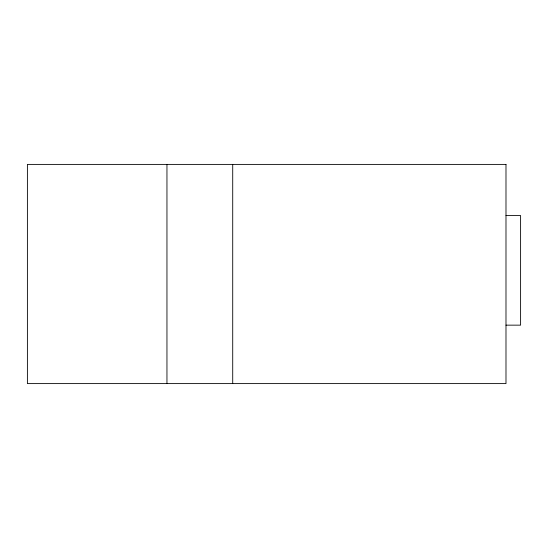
<?xml version="1.0" encoding="UTF-8"?>
<svg xmlns="http://www.w3.org/2000/svg" width="548" height="548" viewBox="0 0 548 548"><rect width="100%" height="100%" fill="white"/><g stroke="black" fill="none" stroke-linecap="round" stroke-linejoin="round"><path stroke-width="0.82" d="M505.989 215.549L520.6 215.549L520.6 325.149L505.989 325.149M232.715 164.4L232.715 383.6M166.955 164.4L166.955 383.6M505.989 164.4L27.4 164.4L27.4 383.6L505.989 383.6L505.989 164.4"/></g></svg>
